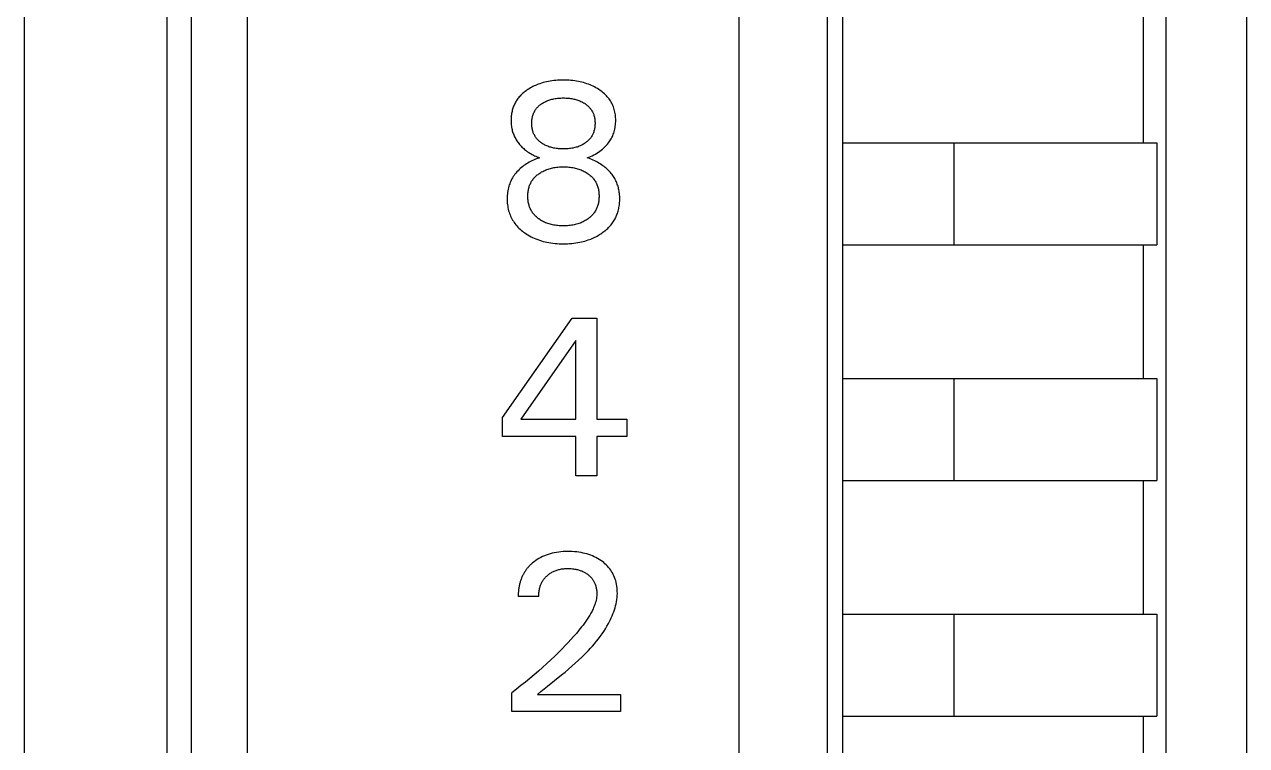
# Model space of a CAD drawing. Extents: x 10 to 952, y 6 to 232.
# Drawn here: x 692.48 to 702.1, y 129.93 to 135.6 of the extents above; entities that cross this region are included whole.
import ezdxf

# ---------------------------------------------------------------- set-up
doc = ezdxf.new("R2010")
doc.units = 0
doc.header["$LTSCALE"] = 5
doc.header["$MEASUREMENT"] = 0
doc.layers.get('0').update_dxf_attribs({"linetype": 'CONTINUOUS'})

msp = doc.modelspace()

# ---------------------------------------------------------------- linework, layer by layer
at = {"color": 7, "linetype": 'Continuous'}
for p, q in [((702.1044, 146.4949), (702.1044, 124.9394)), ((701.4716, 125.3048), (701.4716, 146.1295)), ((692.4841, 125.6701), (692.4841, 141.38)), ((693.6076, 125.6701), (693.6076, 141.38)), ((693.7993, 125.3048), (693.7993, 141.38)), ((694.2378, 141.38), (694.2378, 125.7432)), ((698.1104, 125.7432), (698.1104, 141.38)), ((698.8046, 125.3048), (698.8046, 141.38)), ((698.9255, 125.4144), (698.9255, 141.2704)), ((701.2938, 134.6723), (701.2938, 135.7245)), ((696.7265, 135.1657), (696.7115, 135.1656)), ((696.7415, 135.1656), (696.7265, 135.1657)), ((696.4183, 135.0706), (696.4113, 135.0649)), ((696.4253, 135.0762), (696.4183, 135.0706)), ((696.4326, 135.0816), (696.4253, 135.0762)), ((696.44, 135.0867), (696.4326, 135.0816)), ((696.4474, 135.0918), (696.44, 135.0867)), ((696.4571, 135.0979), (696.4474, 135.0918)), ((696.467, 135.1037), (696.4571, 135.0979)), ((696.4769, 135.1093), (696.467, 135.1037)), ((696.4871, 135.1145), (696.4769, 135.1093)), ((696.4974, 135.1195), (696.4871, 135.1145)), ((696.5078, 135.1242), (696.4974, 135.1195)), ((696.5183, 135.1287), (696.5078, 135.1242)), ((696.5289, 135.1328), (696.5183, 135.1287)), ((696.5419, 135.1375), (696.5289, 135.1328)), ((696.555, 135.1417), (696.5419, 135.1375)), ((696.5682, 135.1456), (696.555, 135.1417)), ((696.5815, 135.1491), (696.5682, 135.1456)), ((696.5949, 135.1523), (696.5815, 135.1491)), ((696.6084, 135.1551), (696.5949, 135.1523)), ((696.6219, 135.1575), (696.6084, 135.1551)), ((696.6368, 135.1598), (696.6219, 135.1575)), ((696.6517, 135.1616), (696.6368, 135.1598)), ((696.6666, 135.1631), (696.6517, 135.1616)), ((696.6815, 135.1643), (696.6666, 135.1631)), ((696.6965, 135.1651), (696.6815, 135.1643)), ((696.7115, 135.1656), (696.6965, 135.1651)), ((696.7565, 135.1651), (696.7415, 135.1656)), ((696.7715, 135.1643), (696.7565, 135.1651)), ((696.7864, 135.1631), (696.7715, 135.1643)), ((696.8014, 135.1616), (696.7864, 135.1631)), ((696.8162, 135.1598), (696.8014, 135.1616)), ((696.8311, 135.1575), (696.8162, 135.1598)), ((696.8446, 135.1551), (696.8311, 135.1575)), ((696.8581, 135.1523), (696.8446, 135.1551)), ((696.8715, 135.1491), (696.8581, 135.1523)), ((696.8848, 135.1456), (696.8715, 135.1491)), ((696.8981, 135.1417), (696.8848, 135.1456)), ((696.9111, 135.1375), (696.8981, 135.1417)), ((696.9241, 135.1328), (696.9111, 135.1375)), ((696.9362, 135.1281), (696.9241, 135.1328)), ((696.9482, 135.1229), (696.9362, 135.1281)), ((696.9601, 135.1174), (696.9482, 135.1229)), ((696.9717, 135.1116), (696.9601, 135.1174)), ((696.9832, 135.1053), (696.9717, 135.1116)), ((696.9945, 135.0987), (696.9832, 135.1053)), ((697.0056, 135.0918), (696.9945, 135.0987)), ((697.0147, 135.0856), (697.0056, 135.0918)), ((697.0237, 135.0792), (697.0147, 135.0856)), ((697.0324, 135.0725), (697.0237, 135.0792)), ((697.0409, 135.0655), (697.0324, 135.0725)), ((696.342, 134.9766), (696.3385, 134.969)), ((696.3458, 134.9842), (696.342, 134.9766)), ((696.3499, 134.9916), (696.3458, 134.9842)), ((696.3542, 134.9988), (696.3499, 134.9916)), ((696.3587, 135.006), (696.3542, 134.9988)), ((696.3634, 135.0129), (696.3587, 135.006)), ((696.3684, 135.0198), (696.3634, 135.0129)), ((696.3736, 135.0264), (696.3684, 135.0198)), ((696.3793, 135.0333), (696.3736, 135.0264)), ((696.3853, 135.04), (696.3793, 135.0333)), ((696.3915, 135.0465), (696.3853, 135.04)), ((696.3979, 135.0528), (696.3915, 135.0465)), ((696.4045, 135.059), (696.3979, 135.0528)), ((696.4113, 135.0649), (696.4045, 135.059)), ((696.5442, 134.9713), (696.5495, 134.9753)), ((696.5495, 134.9753), (696.5548, 134.9791)), ((696.5548, 134.9791), (696.5614, 134.9834)), ((696.5614, 134.9834), (696.5682, 134.9875)), ((696.5682, 134.9875), (696.575, 134.9914)), ((696.575, 134.9914), (696.582, 134.995)), ((696.582, 134.995), (696.5891, 134.9984)), ((696.5891, 134.9984), (696.5963, 135.0016)), ((696.5963, 135.0016), (696.6037, 135.0045)), ((696.6037, 135.0045), (696.6116, 135.0074)), ((696.6116, 135.0074), (696.6197, 135.0101)), ((696.6197, 135.0101), (696.6278, 135.0125)), ((696.6278, 135.0125), (696.636, 135.0146)), ((696.636, 135.0146), (696.6442, 135.0166)), ((696.6442, 135.0166), (696.6525, 135.0183)), ((696.6525, 135.0183), (696.6609, 135.0198)), ((696.6609, 135.0198), (696.6702, 135.0212)), ((696.6702, 135.0212), (696.6795, 135.0223)), ((696.6795, 135.0223), (696.6889, 135.0233)), ((696.6889, 135.0233), (696.6983, 135.024)), ((696.6983, 135.024), (696.7077, 135.0245)), ((696.7077, 135.0245), (696.7171, 135.0248)), ((696.7171, 135.0248), (696.7265, 135.0248)), ((696.7265, 135.0248), (696.7359, 135.0248)), ((696.7359, 135.0248), (696.7453, 135.0245)), ((696.7453, 135.0245), (696.7547, 135.024)), ((696.7547, 135.024), (696.7641, 135.0233)), ((696.7641, 135.0233), (696.7735, 135.0223)), ((696.7735, 135.0223), (696.7828, 135.0212)), ((696.7828, 135.0212), (696.7921, 135.0198)), ((696.7921, 135.0198), (696.8005, 135.0183)), ((696.8005, 135.0183), (696.8088, 135.0166)), ((696.8088, 135.0166), (696.817, 135.0146)), ((696.817, 135.0146), (696.8252, 135.0125)), ((696.8252, 135.0125), (696.8334, 135.0101)), ((696.8334, 135.0101), (696.8414, 135.0074)), ((696.8414, 135.0074), (696.8494, 135.0045)), ((696.8494, 135.0045), (696.8567, 135.0016)), ((696.8567, 135.0016), (696.8639, 134.9984)), ((696.8639, 134.9984), (696.871, 134.995)), ((696.871, 134.995), (696.878, 134.9914)), ((696.878, 134.9914), (696.8849, 134.9875)), ((696.8849, 134.9875), (696.8916, 134.9834)), ((696.8916, 134.9834), (696.8982, 134.9791)), ((696.8982, 134.9791), (696.8994, 134.9782)), ((696.8994, 134.9782), (696.9046, 134.9745)), ((696.9046, 134.9745), (696.9097, 134.9705)), ((697.0492, 135.0583), (697.0409, 135.0655)), ((697.0572, 135.0508), (697.0492, 135.0583)), ((697.065, 135.0429), (697.0572, 135.0508)), ((697.0724, 135.0348), (697.065, 135.0429)), ((697.0794, 135.0264), (697.0724, 135.0348)), ((697.0857, 135.0183), (697.0794, 135.0264)), ((697.0917, 135.0099), (697.0857, 135.0183)), ((697.0974, 135.0012), (697.0917, 135.0099)), ((697.1027, 134.9924), (697.0974, 135.0012)), ((697.1076, 134.9833), (697.1027, 134.9924)), ((697.1122, 134.9741), (697.1076, 134.9833)), ((697.1164, 134.9647), (697.1122, 134.9741)), ((696.3163, 134.8845), (696.3155, 134.8756)), ((696.3174, 134.8933), (696.3163, 134.8845)), ((696.3187, 134.9022), (696.3174, 134.8933)), ((696.3202, 134.911), (696.3187, 134.9022)), ((696.3221, 134.9197), (696.3202, 134.911)), ((696.3242, 134.9283), (696.3221, 134.9197)), ((696.3266, 134.9369), (696.3242, 134.9283)), ((696.3293, 134.9454), (696.3266, 134.9369)), ((696.3321, 134.9534), (696.3293, 134.9454)), ((696.3351, 134.9612), (696.3321, 134.9534)), ((696.3385, 134.969), (696.3351, 134.9612)), ((696.4824, 134.8741), (696.4841, 134.8808)), ((696.4841, 134.8808), (696.486, 134.8875)), ((696.486, 134.8875), (696.488, 134.8936)), ((696.488, 134.8936), (696.4902, 134.8996)), ((696.4902, 134.8996), (696.4926, 134.9055)), ((696.4926, 134.9055), (696.4953, 134.9113)), ((696.4953, 134.9113), (696.4982, 134.917)), ((696.4982, 134.917), (696.5012, 134.9226)), ((696.5012, 134.9226), (696.5046, 134.9281)), ((696.5046, 134.9281), (696.5081, 134.9334)), ((696.5081, 134.9334), (696.5118, 134.9386)), ((696.5118, 134.9386), (696.5159, 134.9438)), ((696.5159, 134.9438), (696.5201, 134.9488)), ((696.5201, 134.9488), (696.5246, 134.9536)), ((696.5246, 134.9536), (696.5293, 134.9583)), ((696.5293, 134.9583), (696.5341, 134.9628)), ((696.5341, 134.9628), (696.5391, 134.9671)), ((696.5391, 134.9671), (696.5442, 134.9713)), ((696.9097, 134.9705), (696.9147, 134.9665)), ((696.9147, 134.9665), (696.9195, 134.9622)), ((696.9195, 134.9622), (696.9242, 134.9578)), ((696.9242, 134.9578), (696.9288, 134.9533)), ((696.9288, 134.9533), (696.9331, 134.9485)), ((696.9331, 134.9485), (696.9373, 134.9436)), ((696.9373, 134.9436), (696.9412, 134.9386)), ((696.9412, 134.9386), (696.9449, 134.9334)), ((696.9449, 134.9334), (696.9485, 134.9281)), ((696.9485, 134.9281), (696.9518, 134.9226)), ((696.9518, 134.9226), (696.9549, 134.917)), ((696.9549, 134.917), (696.9577, 134.9113)), ((696.9577, 134.9113), (696.9604, 134.9055)), ((696.9604, 134.9055), (696.9628, 134.8996)), ((696.9628, 134.8996), (696.9651, 134.8936)), ((696.9651, 134.8936), (696.967, 134.8875)), ((696.967, 134.8875), (696.9689, 134.8808)), ((696.9689, 134.8808), (696.9706, 134.8741)), ((697.1203, 134.9551), (697.1164, 134.9647)), ((697.1237, 134.9454), (697.1203, 134.9551)), ((697.127, 134.935), (697.1237, 134.9454)), ((697.1298, 134.9245), (697.127, 134.935)), ((697.1322, 134.9139), (697.1298, 134.9245)), ((697.1342, 134.9032), (697.1322, 134.9139)), ((697.1358, 134.8924), (697.1342, 134.9032)), ((697.137, 134.8815), (697.1358, 134.8924)), ((697.1378, 134.8706), (697.137, 134.8815)), ((696.3146, 134.8577), (696.3145, 134.8488)), ((696.3145, 134.8488), (696.3146, 134.8396)), ((696.3149, 134.8667), (696.3146, 134.8577)), ((696.3146, 134.8396), (696.315, 134.8305)), ((696.3155, 134.8756), (696.3149, 134.8667)), ((696.315, 134.8305), (696.3156, 134.8213)), ((696.3156, 134.8213), (696.3164, 134.8122)), ((696.3164, 134.8122), (696.3175, 134.8032)), ((696.3175, 134.8032), (696.3189, 134.7941)), ((696.3189, 134.7941), (696.3205, 134.7851)), ((696.3205, 134.7851), (696.3224, 134.7762)), ((696.4774, 134.8259), (696.4775, 134.8328)), ((696.4775, 134.8189), (696.4774, 134.8259)), ((696.4775, 134.8328), (696.4778, 134.8398)), ((696.4777, 134.8119), (696.4775, 134.8189)), ((696.4782, 134.8049), (696.4777, 134.8119)), ((696.4778, 134.8398), (696.4783, 134.8467)), ((696.4789, 134.7979), (696.4782, 134.8049)), ((696.4783, 134.8467), (696.479, 134.8536)), ((696.4798, 134.791), (696.4789, 134.7979)), ((696.479, 134.8536), (696.4799, 134.8605)), ((696.481, 134.7841), (696.4798, 134.791)), ((696.4799, 134.8605), (696.481, 134.8673)), ((696.481, 134.8673), (696.4824, 134.8741)), ((696.4824, 134.7772), (696.481, 134.7841)), ((696.9706, 134.8741), (696.972, 134.8673)), ((696.972, 134.7841), (696.9707, 134.7772)), ((696.972, 134.8673), (696.9731, 134.8605)), ((696.9732, 134.791), (696.972, 134.7841)), ((696.9731, 134.8605), (696.9741, 134.8536)), ((696.9741, 134.7979), (696.9732, 134.791)), ((696.9741, 134.8536), (696.9748, 134.8467)), ((696.9748, 134.8049), (696.9741, 134.7979)), ((696.9748, 134.8467), (696.9753, 134.8398)), ((696.9753, 134.8119), (696.9748, 134.8049)), ((696.9753, 134.8398), (696.9756, 134.8328)), ((696.9756, 134.8189), (696.9753, 134.8119)), ((696.9756, 134.8328), (696.9756, 134.8259)), ((696.9756, 134.8259), (696.9756, 134.8189)), ((697.1316, 134.7803), (697.1338, 134.7916)), ((697.1338, 134.7916), (697.1355, 134.8029)), ((697.1355, 134.8029), (697.1368, 134.8143)), ((697.1368, 134.8143), (697.1378, 134.8258)), ((697.1383, 134.8597), (697.1378, 134.8706)), ((697.1378, 134.8258), (697.1383, 134.8373)), ((697.1385, 134.8488), (697.1383, 134.8597)), ((697.1383, 134.8373), (697.1385, 134.8488)), ((696.3224, 134.7762), (696.3246, 134.7674)), ((696.3246, 134.7674), (696.3271, 134.7586)), ((696.3271, 134.7586), (696.3298, 134.7503)), ((696.3298, 134.7503), (696.3327, 134.7421)), ((696.3327, 134.7421), (696.3358, 134.734)), ((696.3358, 134.734), (696.3393, 134.726)), ((696.3393, 134.726), (696.3429, 134.7181)), ((696.3429, 134.7181), (696.3469, 134.7103)), ((696.3469, 134.7103), (696.351, 134.7026)), ((696.351, 134.7026), (696.3555, 134.6951)), ((696.3555, 134.6951), (696.3601, 134.6877)), ((696.3601, 134.6877), (696.365, 134.6805)), ((696.484, 134.7704), (696.4824, 134.7772)), ((696.4859, 134.7637), (696.484, 134.7704)), ((696.4878, 134.7576), (696.4859, 134.7637)), ((696.49, 134.7515), (696.4878, 134.7576)), ((696.4924, 134.7455), (696.49, 134.7515)), ((696.4951, 134.7397), (696.4924, 134.7455)), ((696.4979, 134.7339), (696.4951, 134.7397)), ((696.501, 134.7282), (696.4979, 134.7339)), ((696.5042, 134.7227), (696.501, 134.7282)), ((696.5077, 134.7173), (696.5042, 134.7227)), ((696.5114, 134.712), (696.5077, 134.7173)), ((696.5154, 134.7068), (696.5114, 134.712)), ((696.5196, 134.7017), (696.5154, 134.7068)), ((696.5241, 134.6968), (696.5196, 134.7017)), ((696.5287, 134.6921), (696.5241, 134.6968)), ((696.5334, 134.6875), (696.5287, 134.6921)), ((696.5383, 134.6831), (696.5334, 134.6875)), ((696.9196, 134.6875), (696.9147, 134.6831)), ((696.9244, 134.6921), (696.9196, 134.6875)), ((696.929, 134.6968), (696.9244, 134.6921)), ((696.9334, 134.7017), (696.929, 134.6968)), ((696.9376, 134.7068), (696.9334, 134.7017)), ((696.9416, 134.712), (696.9376, 134.7068)), ((696.9453, 134.7173), (696.9416, 134.712)), ((696.9488, 134.7227), (696.9453, 134.7173)), ((696.9521, 134.7282), (696.9488, 134.7227)), ((696.9551, 134.7339), (696.9521, 134.7282)), ((696.958, 134.7397), (696.9551, 134.7339)), ((696.9606, 134.7455), (696.958, 134.7397)), ((696.963, 134.7515), (696.9606, 134.7455)), ((696.9652, 134.7576), (696.963, 134.7515)), ((696.9671, 134.7637), (696.9652, 134.7576)), ((696.969, 134.7704), (696.9671, 134.7637)), ((696.9707, 134.7772), (696.969, 134.7704)), ((697.088, 134.6798), (697.0934, 134.6878)), ((697.0934, 134.6878), (697.0986, 134.6961)), ((697.0986, 134.6961), (697.1034, 134.7045)), ((697.1034, 134.7045), (697.1079, 134.7131)), ((697.1079, 134.7131), (697.1122, 134.7218)), ((697.1122, 134.7218), (697.1161, 134.7307)), ((697.1161, 134.7307), (697.1197, 134.7397)), ((697.1197, 134.7397), (697.1229, 134.7489)), ((697.1229, 134.7489), (697.1259, 134.7581)), ((697.1259, 134.7581), (697.129, 134.7692)), ((697.129, 134.7692), (697.1316, 134.7803)), ((696.365, 134.6805), (696.3704, 134.6731)), ((696.3704, 134.6731), (696.376, 134.6659)), ((696.376, 134.6659), (696.3818, 134.6588)), ((696.3818, 134.6588), (696.3879, 134.652)), ((696.3879, 134.652), (696.3941, 134.6453)), ((696.3941, 134.6453), (696.4006, 134.6388)), ((696.4006, 134.6388), (696.4072, 134.6325)), ((696.4072, 134.6325), (696.414, 134.6263)), ((696.414, 134.6263), (696.421, 134.6204)), ((696.421, 134.6204), (696.4281, 134.6146)), ((696.4281, 134.6146), (696.4365, 134.6082)), ((696.4365, 134.6082), (696.445, 134.602)), ((696.445, 134.602), (696.4538, 134.596)), ((696.4538, 134.596), (696.4627, 134.5903)), ((696.4627, 134.5903), (696.4717, 134.585)), ((696.5434, 134.6789), (696.5383, 134.6831)), ((696.5486, 134.6748), (696.5434, 134.6789)), ((696.554, 134.6709), (696.5486, 134.6748)), ((696.5605, 134.6665), (696.554, 134.6709)), ((696.5673, 134.6622), (696.5605, 134.6665)), ((696.5742, 134.6582), (696.5673, 134.6622)), ((696.5812, 134.6544), (696.5742, 134.6582)), ((696.5883, 134.6509), (696.5812, 134.6544)), ((696.5955, 134.6476), (696.5883, 134.6509)), ((696.6029, 134.6445), (696.5955, 134.6476)), ((696.6109, 134.6415), (696.6029, 134.6445)), ((696.6189, 134.6388), (696.6109, 134.6415)), ((696.6271, 134.6363), (696.6189, 134.6388)), ((696.6353, 134.634), (696.6271, 134.6363)), ((696.6436, 134.632), (696.6353, 134.634)), ((696.652, 134.6302), (696.6436, 134.632)), ((696.6604, 134.6287), (696.652, 134.6302)), ((696.6698, 134.6272), (696.6604, 134.6287)), ((696.6792, 134.626), (696.6698, 134.6272)), ((696.6886, 134.625), (696.6792, 134.626)), ((696.6981, 134.6243), (696.6886, 134.625)), ((696.7075, 134.6238), (696.6981, 134.6243)), ((696.717, 134.6235), (696.7075, 134.6238)), ((696.7265, 134.6234), (696.717, 134.6235)), ((696.736, 134.6235), (696.7265, 134.6234)), ((696.7455, 134.6238), (696.736, 134.6235)), ((696.755, 134.6243), (696.7455, 134.6238)), ((696.7644, 134.625), (696.755, 134.6243)), ((696.7739, 134.626), (696.7644, 134.625)), ((696.7833, 134.6272), (696.7739, 134.626)), ((696.7926, 134.6287), (696.7833, 134.6272)), ((696.801, 134.6302), (696.7926, 134.6287)), ((696.8094, 134.632), (696.801, 134.6302)), ((696.8177, 134.634), (696.8094, 134.632)), ((696.8259, 134.6363), (696.8177, 134.634)), ((696.8341, 134.6388), (696.8259, 134.6363)), ((696.8422, 134.6415), (696.8341, 134.6388)), ((696.8502, 134.6445), (696.8422, 134.6415)), ((696.8575, 134.6476), (696.8502, 134.6445)), ((696.8647, 134.6509), (696.8575, 134.6476)), ((696.8719, 134.6544), (696.8647, 134.6509)), ((696.8789, 134.6582), (696.8719, 134.6544)), ((696.8857, 134.6622), (696.8789, 134.6582)), ((696.8925, 134.6665), (696.8857, 134.6622)), ((696.8991, 134.6709), (696.8925, 134.6665)), ((696.9044, 134.6748), (696.8991, 134.6709)), ((696.9096, 134.6789), (696.9044, 134.6748)), ((696.9147, 134.6831), (696.9096, 134.6789)), ((696.9786, 134.5827), (696.9907, 134.5899)), ((696.9907, 134.5899), (697.0024, 134.5974)), ((697.0024, 134.5974), (697.0138, 134.6053)), ((697.0138, 134.6053), (697.0249, 134.6137)), ((697.0249, 134.6137), (697.0338, 134.621)), ((697.0338, 134.621), (697.0425, 134.6285)), ((697.0425, 134.6285), (697.0508, 134.6363)), ((697.0508, 134.6363), (697.0589, 134.6444)), ((697.0589, 134.6444), (697.0667, 134.6528)), ((697.0667, 134.6528), (697.0742, 134.6615)), ((697.0742, 134.6615), (697.0813, 134.6705)), ((697.0813, 134.6705), (697.088, 134.6798)), ((698.9255, 134.6723), (701.3985, 134.6723)), ((699.8023, 133.8685), (699.8023, 134.6723)), ((701.3985, 134.6723), (701.3985, 133.8685)), ((696.4157, 134.4926), (696.4061, 134.4852)), ((696.4255, 134.4997), (696.4157, 134.4926)), ((696.4356, 134.5064), (696.4255, 134.4997)), ((696.4459, 134.5129), (696.4356, 134.5064)), ((696.4567, 134.5192), (696.4459, 134.5129)), ((696.4677, 134.5251), (696.4567, 134.5192)), ((696.4788, 134.5308), (696.4677, 134.5251)), ((696.4717, 134.585), (696.4809, 134.5798)), ((696.4902, 134.5361), (696.4788, 134.5308)), ((696.4809, 134.5798), (696.4902, 134.575)), ((696.4902, 134.575), (696.4997, 134.5704)), ((696.5062, 134.5429), (696.4902, 134.5361)), ((696.4997, 134.5704), (696.5093, 134.566)), ((696.5225, 134.5491), (696.5062, 134.5429)), ((696.5093, 134.566), (696.5191, 134.562)), ((696.5191, 134.562), (696.529, 134.5582)), ((696.539, 134.5547), (696.5225, 134.5491)), ((696.529, 134.5582), (696.539, 134.5547)), ((696.914, 134.5539), (696.9275, 134.5587)), ((696.9262, 134.5499), (696.914, 134.5539)), ((696.9382, 134.5456), (696.9262, 134.5499)), ((696.9275, 134.5587), (696.9407, 134.5641)), ((696.95, 134.541), (696.9382, 134.5456)), ((696.9407, 134.5641), (696.9537, 134.5699)), ((696.9618, 134.536), (696.95, 134.541)), ((696.9537, 134.5699), (696.9663, 134.5761)), ((696.9732, 134.5307), (696.9618, 134.536)), ((696.9663, 134.5761), (696.9786, 134.5827)), ((696.9844, 134.525), (696.9732, 134.5307)), ((696.9955, 134.5191), (696.9844, 134.525)), ((697.0064, 134.5128), (696.9955, 134.5191)), ((697.0171, 134.5062), (697.0064, 134.5128)), ((697.0275, 134.4992), (697.0171, 134.5062)), ((697.0378, 134.4919), (697.0275, 134.4992)), ((696.3267, 134.3966), (696.3215, 134.3875)), ((696.3323, 134.4054), (696.3267, 134.3966)), ((696.3381, 134.4141), (696.3323, 134.4054)), ((696.3454, 134.424), (696.3381, 134.4141)), ((696.353, 134.4337), (696.3454, 134.424)), ((696.3611, 134.4431), (696.353, 134.4337)), ((696.3695, 134.4521), (696.3611, 134.4431)), ((696.3782, 134.4608), (696.3695, 134.4521)), ((696.3872, 134.4693), (696.3782, 134.4608)), ((696.3965, 134.4774), (696.3872, 134.4693)), ((696.4061, 134.4852), (696.3965, 134.4774)), ((696.4942, 134.3928), (696.4991, 134.3984)), ((696.4991, 134.3984), (696.5043, 134.4038)), ((696.5043, 134.4038), (696.5097, 134.409)), ((696.5097, 134.409), (696.5152, 134.414)), ((696.5152, 134.414), (696.521, 134.4189)), ((696.521, 134.4189), (696.5268, 134.4235)), ((696.5268, 134.4235), (696.5328, 134.428)), ((696.5328, 134.428), (696.5403, 134.4331)), ((696.5403, 134.4331), (696.5478, 134.438)), ((696.5478, 134.438), (696.5556, 134.4426)), ((696.5556, 134.4426), (696.5635, 134.4469)), ((696.5635, 134.4469), (696.5715, 134.451)), ((696.5715, 134.451), (696.5797, 134.4548)), ((696.5797, 134.4548), (696.588, 134.4583)), ((696.588, 134.4583), (696.597, 134.4617)), ((696.597, 134.4617), (696.606, 134.4649)), ((696.606, 134.4649), (696.6152, 134.4678)), ((696.6152, 134.4678), (696.6244, 134.4704)), ((696.6244, 134.4704), (696.6337, 134.4727)), ((696.6337, 134.4727), (696.6431, 134.4747)), ((696.6431, 134.4747), (696.6526, 134.4765)), ((696.6526, 134.4765), (696.663, 134.4782)), ((696.663, 134.4782), (696.6736, 134.4796)), ((696.6736, 134.4796), (696.6841, 134.4807)), ((696.6841, 134.4807), (696.6947, 134.4815)), ((696.6947, 134.4815), (696.7053, 134.4821)), ((696.7053, 134.4821), (696.7159, 134.4824)), ((696.7159, 134.4824), (696.7265, 134.4826)), ((696.7265, 134.4826), (696.7372, 134.4824)), ((696.7372, 134.4824), (696.7479, 134.4821)), ((696.7479, 134.4821), (696.7585, 134.4815)), ((696.7585, 134.4815), (696.7692, 134.4807)), ((696.7692, 134.4807), (696.7798, 134.4796)), ((696.7798, 134.4796), (696.7904, 134.4782)), ((696.7904, 134.4782), (696.8009, 134.4765)), ((696.8009, 134.4765), (696.8104, 134.4747)), ((696.8104, 134.4747), (696.8199, 134.4727)), ((696.8199, 134.4727), (696.8292, 134.4704)), ((696.8292, 134.4704), (696.8385, 134.4678)), ((696.8385, 134.4678), (696.8477, 134.4649)), ((696.8477, 134.4649), (696.8568, 134.4618)), ((696.8568, 134.4618), (696.8658, 134.4583)), ((696.8658, 134.4583), (696.8741, 134.4548)), ((696.8741, 134.4548), (696.8823, 134.451)), ((696.8823, 134.451), (696.8903, 134.4469)), ((696.8903, 134.4469), (696.8982, 134.4426)), ((696.8982, 134.4426), (696.906, 134.438)), ((696.906, 134.438), (696.9136, 134.4331)), ((696.9136, 134.4331), (696.9211, 134.428)), ((696.9211, 134.428), (696.9271, 134.4235)), ((696.9271, 134.4235), (696.9329, 134.4189)), ((696.9329, 134.4189), (696.9386, 134.4141)), ((696.9386, 134.4141), (696.9442, 134.4092)), ((696.9442, 134.4092), (696.9496, 134.404)), ((696.9496, 134.404), (696.9547, 134.3987)), ((696.9547, 134.3987), (696.9597, 134.3931)), ((697.0478, 134.4843), (697.0378, 134.4919)), ((697.0555, 134.4781), (697.0478, 134.4843)), ((697.063, 134.4718), (697.0555, 134.4781)), ((697.0703, 134.4652), (697.063, 134.4718)), ((697.0775, 134.4585), (697.0703, 134.4652)), ((697.0844, 134.4515), (697.0775, 134.4585)), ((697.0912, 134.4443), (697.0844, 134.4515)), ((697.0977, 134.437), (697.0912, 134.4443)), ((697.104, 134.4294), (697.0977, 134.437)), ((697.11, 134.4216), (697.104, 134.4294)), ((697.1158, 134.4137), (697.11, 134.4216)), ((697.1211, 134.4059), (697.1158, 134.4137)), ((697.1261, 134.398), (697.1211, 134.4059)), ((697.1308, 134.3899), (697.1261, 134.398)), ((696.2912, 134.306), (696.2889, 134.2939)), ((696.294, 134.318), (696.2912, 134.306)), ((696.2973, 134.3299), (696.294, 134.318)), ((696.3005, 134.3398), (696.2973, 134.3299)), ((696.304, 134.3496), (696.3005, 134.3398)), ((696.3079, 134.3593), (696.304, 134.3496)), ((696.3121, 134.3689), (696.3079, 134.3593)), ((696.3166, 134.3783), (696.3121, 134.3689)), ((696.3215, 134.3875), (696.3166, 134.3783)), ((696.4494, 134.292), (696.4507, 134.2998)), ((696.4507, 134.2998), (696.4522, 134.3075)), ((696.4522, 134.3075), (696.454, 134.3151)), ((696.454, 134.3151), (696.4561, 134.3227)), ((696.4561, 134.3227), (696.4584, 134.3296)), ((696.4584, 134.3296), (696.4608, 134.3365)), ((696.4608, 134.3365), (696.4635, 134.3432)), ((696.4635, 134.3432), (696.4665, 134.3499)), ((696.4665, 134.3499), (696.4697, 134.3564)), ((696.4697, 134.3564), (696.4731, 134.3628)), ((696.4731, 134.3628), (696.4768, 134.3691)), ((696.4768, 134.3691), (696.4807, 134.3752)), ((696.4807, 134.3752), (696.4849, 134.3811)), ((696.4849, 134.3811), (696.4894, 134.3871)), ((696.4894, 134.3871), (696.4942, 134.3928)), ((696.9597, 134.3931), (696.9645, 134.3874)), ((696.9645, 134.3874), (696.969, 134.3815)), ((696.969, 134.3815), (696.9732, 134.3756)), ((696.9732, 134.3756), (696.9771, 134.3695)), ((696.9771, 134.3695), (696.9808, 134.3632)), ((696.9808, 134.3632), (696.9842, 134.3568)), ((696.9842, 134.3568), (696.9874, 134.3503)), ((696.9874, 134.3503), (696.9904, 134.3436)), ((696.9904, 134.3436), (696.9931, 134.3369)), ((696.9931, 134.3369), (696.9955, 134.33)), ((696.9955, 134.33), (696.9978, 134.3231)), ((696.9978, 134.3231), (696.9999, 134.3155)), ((696.9999, 134.3155), (697.0017, 134.3078)), ((697.0017, 134.3078), (697.0033, 134.3001)), ((697.0033, 134.3001), (697.0045, 134.2923)), ((697.1353, 134.3817), (697.1308, 134.3899)), ((697.1396, 134.3733), (697.1353, 134.3817)), ((697.1435, 134.3648), (697.1396, 134.3733)), ((697.1472, 134.3562), (697.1435, 134.3648)), ((697.1506, 134.3475), (697.1472, 134.3562)), ((697.1538, 134.3387), (697.1506, 134.3475)), ((697.1566, 134.3298), (697.1538, 134.3387)), ((697.1593, 134.3203), (697.1566, 134.3298)), ((697.1616, 134.3107), (697.1593, 134.3203)), ((697.1637, 134.3011), (697.1616, 134.3107)), ((697.1654, 134.2914), (697.1637, 134.3011)), ((696.2839, 134.2449), (696.2837, 134.2325)), ((696.2837, 134.2325), (696.2838, 134.2204)), ((696.2838, 134.2204), (696.2843, 134.2084)), ((696.2845, 134.2572), (696.2839, 134.2449)), ((696.2843, 134.2084), (696.2852, 134.1963)), ((696.2856, 134.2695), (696.2845, 134.2572)), ((696.287, 134.2818), (696.2856, 134.2695)), ((696.2889, 134.2939), (696.287, 134.2818)), ((696.4466, 134.2528), (696.4467, 134.2607)), ((696.4466, 134.2447), (696.4466, 134.2528)), ((696.4469, 134.2367), (696.4466, 134.2447)), ((696.4467, 134.2607), (696.447, 134.2685)), ((696.4475, 134.2286), (696.4469, 134.2367)), ((696.447, 134.2685), (696.4476, 134.2764)), ((696.4482, 134.2206), (696.4475, 134.2286)), ((696.4476, 134.2764), (696.4483, 134.2842)), ((696.4493, 134.2127), (696.4482, 134.2206)), ((696.4483, 134.2842), (696.4494, 134.292)), ((696.4505, 134.2047), (696.4493, 134.2127)), ((696.4521, 134.1969), (696.4505, 134.2047)), ((697.0033, 134.2047), (697.0018, 134.1969)), ((697.0046, 134.2127), (697.0033, 134.2047)), ((697.0045, 134.2923), (697.0056, 134.2844)), ((697.0056, 134.2206), (697.0046, 134.2127)), ((697.0056, 134.2844), (697.0064, 134.2765)), ((697.0064, 134.2286), (697.0056, 134.2206)), ((697.0064, 134.2765), (697.0069, 134.2686)), ((697.0069, 134.2367), (697.0064, 134.2286)), ((697.0069, 134.2686), (697.0072, 134.2607)), ((697.0072, 134.2447), (697.0069, 134.2367)), ((697.0072, 134.2607), (697.0073, 134.2528)), ((697.0073, 134.2528), (697.0072, 134.2447)), ((697.1669, 134.2817), (697.1654, 134.2914)), ((697.1681, 134.2719), (697.1669, 134.2817)), ((697.169, 134.2621), (697.1681, 134.2719)), ((697.1697, 134.2523), (697.169, 134.2621)), ((697.1692, 134.2027), (697.1698, 134.2127)), ((697.1701, 134.2424), (697.1697, 134.2523)), ((697.1698, 134.2127), (697.1701, 134.2226)), ((697.1702, 134.2325), (697.1701, 134.2424)), ((697.1701, 134.2226), (697.1702, 134.2325)), ((696.2852, 134.1963), (696.2865, 134.1843)), ((696.2865, 134.1843), (696.2882, 134.1723)), ((696.2882, 134.1723), (696.2903, 134.1605)), ((696.2903, 134.1605), (696.2928, 134.1487)), ((696.2928, 134.1487), (696.2957, 134.137)), ((696.2957, 134.137), (696.2991, 134.1254)), ((696.2991, 134.1254), (696.3028, 134.1147)), ((696.3028, 134.1147), (696.3068, 134.1041)), ((696.4539, 134.189), (696.4521, 134.1969)), ((696.4559, 134.1813), (696.4539, 134.189)), ((696.4581, 134.1742), (696.4559, 134.1813)), ((696.4605, 134.1673), (696.4581, 134.1742)), ((696.4632, 134.1604), (696.4605, 134.1673)), ((696.4661, 134.1537), (696.4632, 134.1604)), ((696.4692, 134.147), (696.4661, 134.1537)), ((696.4726, 134.1405), (696.4692, 134.147)), ((696.4762, 134.1341), (696.4726, 134.1405)), ((696.48, 134.1278), (696.4762, 134.1341)), ((696.4841, 134.1217), (696.48, 134.1278)), ((696.4885, 134.1157), (696.4841, 134.1217)), ((696.4932, 134.1098), (696.4885, 134.1157)), ((696.498, 134.1042), (696.4932, 134.1098)), ((696.9602, 134.1098), (696.9553, 134.1042)), ((696.9649, 134.1157), (696.9602, 134.1098)), ((696.9694, 134.1217), (696.9649, 134.1157)), ((696.9735, 134.1278), (696.9694, 134.1217)), ((696.9774, 134.134), (696.9735, 134.1278)), ((696.9811, 134.1404), (696.9774, 134.134)), ((696.9845, 134.147), (696.9811, 134.1404)), ((696.9876, 134.1536), (696.9845, 134.147)), ((696.9906, 134.1604), (696.9876, 134.1536)), ((696.9932, 134.1673), (696.9906, 134.1604)), ((696.9957, 134.1742), (696.9932, 134.1673)), ((696.9979, 134.1813), (696.9957, 134.1742)), ((697, 134.189), (696.9979, 134.1813)), ((697.0018, 134.1969), (697, 134.189)), ((697.145, 134.0988), (697.1485, 134.1074)), ((697.1485, 134.1074), (697.1517, 134.1161)), ((697.1517, 134.1161), (697.1547, 134.1249)), ((697.1547, 134.1249), (697.1575, 134.1344)), ((697.1575, 134.1344), (697.16, 134.144)), ((697.16, 134.144), (697.1623, 134.1537)), ((697.1623, 134.1537), (697.1642, 134.1634)), ((697.1642, 134.1634), (697.1659, 134.1732)), ((697.1659, 134.1732), (697.1673, 134.183)), ((697.1673, 134.183), (697.1684, 134.1928)), ((697.1684, 134.1928), (697.1692, 134.2027)), ((696.3068, 134.1041), (696.3112, 134.0937)), ((696.3112, 134.0937), (696.316, 134.0835)), ((696.316, 134.0835), (696.3211, 134.0734)), ((696.3211, 134.0734), (696.3267, 134.0635)), ((696.3267, 134.0635), (696.3326, 134.0539)), ((696.3326, 134.0539), (696.3389, 134.0445)), ((696.3389, 134.0445), (696.3455, 134.0353)), ((696.3455, 134.0353), (696.3529, 134.026)), ((696.3529, 134.026), (696.3606, 134.017)), ((696.3606, 134.017), (696.3686, 134.0083)), ((696.5031, 134.0987), (696.498, 134.1042)), ((696.5083, 134.0934), (696.5031, 134.0987)), ((696.5138, 134.0883), (696.5083, 134.0934)), ((696.5194, 134.0834), (696.5138, 134.0883)), ((696.5252, 134.0786), (696.5194, 134.0834)), ((696.5311, 134.0741), (696.5252, 134.0786)), ((696.5329, 134.0727), (696.5311, 134.0741)), ((696.5401, 134.0677), (696.5329, 134.0727)), ((696.5474, 134.0629), (696.5401, 134.0677)), ((696.555, 134.0583), (696.5474, 134.0629)), ((696.5626, 134.054), (696.555, 134.0583)), ((696.5704, 134.05), (696.5626, 134.054)), ((696.5784, 134.0463), (696.5704, 134.05)), ((696.5864, 134.0428), (696.5784, 134.0463)), ((696.5955, 134.0392), (696.5864, 134.0428)), ((696.6046, 134.0359), (696.5955, 134.0392)), ((696.6138, 134.033), (696.6046, 134.0359)), ((696.6232, 134.0303), (696.6138, 134.033)), ((696.6326, 134.0279), (696.6232, 134.0303)), ((696.6421, 134.0258), (696.6326, 134.0279)), ((696.6516, 134.024), (696.6421, 134.0258)), ((696.6622, 134.0222), (696.6516, 134.024)), ((696.6729, 134.0208), (696.6622, 134.0222)), ((696.6835, 134.0197), (696.6729, 134.0208)), ((696.6943, 134.0188), (696.6835, 134.0197)), ((696.705, 134.0182), (696.6943, 134.0188)), ((696.7158, 134.0178), (696.705, 134.0182)), ((696.7265, 134.0177), (696.7158, 134.0178)), ((696.7373, 134.0178), (696.7265, 134.0177)), ((696.748, 134.0182), (696.7373, 134.0178)), ((696.7588, 134.0188), (696.748, 134.0182)), ((696.7695, 134.0197), (696.7588, 134.0188)), ((696.7802, 134.0208), (696.7695, 134.0197)), ((696.7908, 134.0222), (696.7802, 134.0208)), ((696.8014, 134.024), (696.7908, 134.0222)), ((696.811, 134.0258), (696.8014, 134.024)), ((696.8204, 134.0279), (696.811, 134.0258)), ((696.8299, 134.0303), (696.8204, 134.0279)), ((696.8392, 134.033), (696.8299, 134.0303)), ((696.8484, 134.0359), (696.8392, 134.033)), ((696.8576, 134.0392), (696.8484, 134.0359)), ((696.8666, 134.0428), (696.8576, 134.0392)), ((696.8749, 134.0464), (696.8666, 134.0428)), ((696.8831, 134.0503), (696.8749, 134.0464)), ((696.8912, 134.0545), (696.8831, 134.0503)), ((696.8991, 134.059), (696.8912, 134.0545)), ((696.9069, 134.0637), (696.8991, 134.059)), ((696.9145, 134.0688), (696.9069, 134.0637)), ((696.9219, 134.0741), (696.9145, 134.0688)), ((696.9279, 134.0786), (696.9219, 134.0741)), ((696.9337, 134.0834), (696.9279, 134.0786)), ((696.9394, 134.0883), (696.9337, 134.0834)), ((696.9449, 134.0934), (696.9394, 134.0883)), ((696.9502, 134.0987), (696.9449, 134.0934)), ((696.9553, 134.1042), (696.9502, 134.0987)), ((697.0825, 134.0051), (697.0892, 134.0122)), ((697.0892, 134.0122), (697.0957, 134.0194)), ((697.0957, 134.0194), (697.102, 134.0269)), ((697.102, 134.0269), (697.108, 134.0345)), ((697.108, 134.0345), (697.1135, 134.042)), ((697.1135, 134.042), (697.1187, 134.0497)), ((697.1187, 134.0497), (697.1237, 134.0575)), ((697.1237, 134.0575), (697.1285, 134.0655)), ((697.1285, 134.0655), (697.133, 134.0736)), ((697.133, 134.0736), (697.1373, 134.0819)), ((697.1373, 134.0819), (697.1413, 134.0903)), ((697.1413, 134.0903), (697.145, 134.0988)), ((696.3686, 134.0083), (696.377, 133.9999)), ((696.377, 133.9999), (696.3856, 133.9918)), ((696.3856, 133.9918), (696.3946, 133.984)), ((696.3946, 133.984), (696.4037, 133.9765)), ((696.4037, 133.9765), (696.4132, 133.9692)), ((696.4132, 133.9692), (696.4228, 133.9623)), ((696.4228, 133.9623), (696.4347, 133.9542)), ((696.4347, 133.9542), (696.4468, 133.9466)), ((696.4468, 133.9466), (696.4592, 133.9394)), ((696.4592, 133.9394), (696.4719, 133.9327)), ((696.4719, 133.9327), (696.4847, 133.9263)), ((696.4847, 133.9263), (696.4977, 133.9204)), ((696.4977, 133.9204), (696.5109, 133.9148)), ((696.9425, 133.9144), (696.9527, 133.9186)), ((696.9527, 133.9186), (696.9629, 133.9231)), ((696.9629, 133.9231), (696.9729, 133.9278)), ((696.9729, 133.9278), (696.9828, 133.9328)), ((696.9828, 133.9328), (696.9925, 133.938)), ((696.9925, 133.938), (697.0022, 133.9435)), ((697.0022, 133.9435), (697.0117, 133.9492)), ((697.0117, 133.9492), (697.021, 133.9552)), ((697.021, 133.9552), (697.0302, 133.9614)), ((697.0302, 133.9614), (697.0382, 133.967)), ((697.0382, 133.967), (697.046, 133.9729)), ((697.046, 133.9729), (697.0536, 133.979)), ((697.0536, 133.979), (697.0611, 133.9852)), ((697.0611, 133.9852), (697.0684, 133.9917)), ((697.0684, 133.9917), (697.0756, 133.9983)), ((697.0756, 133.9983), (697.0825, 134.0051)), ((696.5109, 133.9148), (696.525, 133.9095)), ((696.525, 133.9095), (696.5392, 133.9045)), ((696.5392, 133.9045), (696.5536, 133.9001)), ((696.5536, 133.9001), (696.5681, 133.896)), ((696.5681, 133.896), (696.5827, 133.8924)), ((696.5827, 133.8924), (696.5974, 133.8892)), ((696.5974, 133.8892), (696.6122, 133.8864)), ((696.6122, 133.8864), (696.6284, 133.8837)), ((696.6284, 133.8837), (696.6446, 133.8816)), ((696.6446, 133.8816), (696.6609, 133.8798)), ((696.6609, 133.8798), (696.6773, 133.8785)), ((696.6773, 133.8785), (696.6937, 133.8776)), ((696.6937, 133.8776), (696.7101, 133.877)), ((696.7101, 133.877), (696.7265, 133.8769)), ((696.7265, 133.8769), (696.743, 133.877)), ((696.743, 133.877), (696.7594, 133.8776)), ((696.7594, 133.8776), (696.7759, 133.8785)), ((696.7759, 133.8785), (696.7923, 133.8798)), ((696.7923, 133.8798), (696.8087, 133.8815)), ((696.8087, 133.8815), (696.825, 133.8837)), ((696.825, 133.8837), (696.8412, 133.8863)), ((696.8412, 133.8863), (696.855, 133.8888)), ((696.855, 133.8888), (696.8688, 133.8918)), ((696.8688, 133.8918), (696.8824, 133.895)), ((696.8824, 133.895), (696.896, 133.8987)), ((696.896, 133.8987), (696.9094, 133.9027)), ((696.9094, 133.9027), (696.9228, 133.9071)), ((696.9228, 133.9071), (696.9425, 133.9144)), ((698.9255, 133.8685), (701.3985, 133.8685)), ((701.2938, 132.8163), (701.2938, 133.8685)), ((696.2472, 132.5095), (696.7947, 133.2913)), ((696.7947, 133.2913), (696.9911, 133.2913)), ((696.9911, 133.2913), (696.9911, 132.4954)), ((696.8247, 133.1143), (696.3924, 132.4954)), ((696.8247, 132.4954), (696.8247, 133.1143)), ((698.9255, 132.8163), (701.3985, 132.8163)), ((699.8023, 132.0125), (699.8023, 132.8163)), ((701.3985, 132.8163), (701.3985, 132.0125)), ((696.2472, 132.3598), (696.2472, 132.5095)), ((696.3924, 132.4954), (696.8247, 132.4954)), ((696.9911, 132.4954), (697.2261, 132.4954)), ((697.2261, 132.4954), (697.2261, 132.3598)), ((696.8247, 132.3598), (696.2472, 132.3598)), ((696.8247, 132.0491), (696.8247, 132.3598)), ((696.9911, 132.3598), (696.9911, 132.0491)), ((697.2261, 132.3598), (696.9911, 132.3598)), ((696.9911, 132.0491), (696.8247, 132.0491)), ((698.9255, 132.0125), (701.3985, 132.0125)), ((701.2938, 130.9603), (701.2938, 132.0125)), ((696.5617, 131.4139), (696.5479, 131.407)), ((696.5766, 131.4204), (696.5617, 131.4139)), ((696.5917, 131.4263), (696.5766, 131.4204)), ((696.607, 131.4316), (696.5917, 131.4263)), ((696.6226, 131.4363), (696.607, 131.4316)), ((696.6383, 131.4403), (696.6226, 131.4363)), ((696.6542, 131.4438), (696.6383, 131.4403)), ((696.6718, 131.447), (696.6542, 131.4438)), ((696.6896, 131.4495), (696.6718, 131.447)), ((696.7075, 131.4514), (696.6896, 131.4495)), ((696.7254, 131.4527), (696.7075, 131.4514)), ((696.7433, 131.4535), (696.7254, 131.4527)), ((696.7613, 131.4538), (696.7433, 131.4535)), ((696.7788, 131.4536), (696.7613, 131.4538)), ((696.7963, 131.4529), (696.7788, 131.4536)), ((696.8138, 131.4517), (696.7963, 131.4529)), ((696.8312, 131.45), (696.8138, 131.4517)), ((696.8486, 131.4478), (696.8312, 131.45)), ((696.8658, 131.445), (696.8486, 131.4478)), ((696.8813, 131.4419), (696.8658, 131.445)), ((696.8967, 131.4384), (696.8813, 131.4419)), ((696.9119, 131.4343), (696.8967, 131.4384)), ((696.927, 131.4296), (696.9119, 131.4343)), ((696.9419, 131.4244), (696.927, 131.4296)), ((696.9565, 131.4186), (696.9419, 131.4244)), ((696.97, 131.4126), (696.9565, 131.4186)), ((696.4422, 131.3214), (696.4385, 131.3168)), ((696.446, 131.326), (696.4422, 131.3214)), ((696.4499, 131.3305), (696.446, 131.326)), ((696.4539, 131.335), (696.4499, 131.3305)), ((696.4579, 131.3394), (696.4539, 131.335)), ((696.4621, 131.3437), (696.4579, 131.3394)), ((696.4663, 131.3479), (696.4621, 131.3437)), ((696.4706, 131.352), (696.4663, 131.3479)), ((696.475, 131.3561), (696.4706, 131.352)), ((696.4795, 131.3601), (696.475, 131.3561)), ((696.484, 131.364), (696.4795, 131.3601)), ((696.496, 131.3737), (696.484, 131.364)), ((696.5084, 131.3829), (696.496, 131.3737)), ((696.5212, 131.3915), (696.5084, 131.3829)), ((696.5344, 131.3996), (696.5212, 131.3915)), ((696.5479, 131.407), (696.5344, 131.3996)), ((696.713, 131.3164), (696.721, 131.3175)), ((696.721, 131.3175), (696.729, 131.3184)), ((696.729, 131.3184), (696.737, 131.3191)), ((696.737, 131.3191), (696.7451, 131.3196)), ((696.7451, 131.3196), (696.7532, 131.3199)), ((696.7532, 131.3199), (696.7613, 131.32)), ((696.7613, 131.32), (696.7703, 131.3199)), ((696.7703, 131.3199), (696.7793, 131.3196)), ((696.7793, 131.3196), (696.7882, 131.319)), ((696.7882, 131.319), (696.7972, 131.3183)), ((696.7972, 131.3183), (696.8061, 131.3172)), ((696.9833, 131.406), (696.97, 131.4126)), ((696.9963, 131.3989), (696.9833, 131.406)), ((697.0089, 131.3913), (696.9963, 131.3989)), ((697.0213, 131.3832), (697.0089, 131.3913)), ((697.0333, 131.3746), (697.0213, 131.3832)), ((697.0439, 131.3663), (697.0333, 131.3746)), ((697.0541, 131.3575), (697.0439, 131.3663)), ((697.064, 131.3484), (697.0541, 131.3575)), ((697.0734, 131.3388), (697.064, 131.3484)), ((697.0824, 131.3288), (697.0734, 131.3388)), ((697.0909, 131.3184), (697.0824, 131.3288)), ((697.0988, 131.3076), (697.0909, 131.3184)), ((696.3892, 131.2228), (696.3873, 131.2167)), ((696.3913, 131.2289), (696.3892, 131.2228)), ((696.3934, 131.235), (696.3913, 131.2289)), ((696.3957, 131.241), (696.3934, 131.235)), ((696.3981, 131.2469), (696.3957, 131.241)), ((696.4006, 131.2528), (696.3981, 131.2469)), ((696.4032, 131.2587), (696.4006, 131.2528)), ((696.4059, 131.2644), (696.4032, 131.2587)), ((696.4088, 131.2702), (696.4059, 131.2644)), ((696.4117, 131.2758), (696.4088, 131.2702)), ((696.4148, 131.2814), (696.4117, 131.2758)), ((696.418, 131.2869), (696.4148, 131.2814)), ((696.4214, 131.2924), (696.418, 131.2869)), ((696.4246, 131.2974), (696.4214, 131.2924)), ((696.4279, 131.3023), (696.4246, 131.2974)), ((696.4313, 131.3072), (696.4279, 131.3023)), ((696.4349, 131.312), (696.4313, 131.3072)), ((696.4385, 131.3168), (696.4349, 131.312)), ((696.5604, 131.2169), (696.5636, 131.2223)), ((696.5636, 131.2223), (696.567, 131.2275)), ((696.567, 131.2275), (696.5705, 131.2327)), ((696.5705, 131.2327), (696.5743, 131.2377)), ((696.5743, 131.2377), (696.5782, 131.2426)), ((696.5782, 131.2426), (696.5822, 131.2474)), ((696.5822, 131.2474), (696.5865, 131.2521)), ((696.5865, 131.2521), (696.5908, 131.2566)), ((696.5908, 131.2566), (696.5953, 131.261)), ((696.5953, 131.261), (696.6006, 131.2658)), ((696.6006, 131.2658), (696.6061, 131.2704)), ((696.6061, 131.2704), (696.6117, 131.2748)), ((696.6117, 131.2748), (696.6174, 131.279)), ((696.6174, 131.279), (696.6233, 131.283)), ((696.6233, 131.283), (696.6293, 131.2868)), ((696.6293, 131.2868), (696.6355, 131.2904)), ((696.6355, 131.2904), (696.6418, 131.2938)), ((696.6418, 131.2938), (696.6484, 131.297)), ((696.6484, 131.297), (696.6551, 131.3)), ((696.6551, 131.3), (696.6619, 131.3028)), ((696.6619, 131.3028), (696.6688, 131.3054)), ((696.6688, 131.3054), (696.6757, 131.3077)), ((696.6757, 131.3077), (696.6828, 131.3098)), ((696.6828, 131.3098), (696.6899, 131.3117)), ((696.6899, 131.3117), (696.6971, 131.3134)), ((696.6971, 131.3134), (696.705, 131.315)), ((696.705, 131.315), (696.713, 131.3164)), ((696.8061, 131.3172), (696.815, 131.316)), ((696.815, 131.316), (696.8239, 131.3144)), ((696.8239, 131.3144), (696.8308, 131.313)), ((696.8308, 131.313), (696.8377, 131.3114)), ((696.8377, 131.3114), (696.8446, 131.3096)), ((696.8446, 131.3096), (696.8514, 131.3076)), ((696.8514, 131.3076), (696.8581, 131.3054)), ((696.8581, 131.3054), (696.8648, 131.303)), ((696.8648, 131.303), (696.8714, 131.3005)), ((696.8714, 131.3005), (696.8779, 131.2977)), ((696.8779, 131.2977), (696.8839, 131.2948)), ((696.8839, 131.2948), (696.8899, 131.2918)), ((696.8899, 131.2918), (696.8957, 131.2886)), ((696.8957, 131.2886), (696.9015, 131.2852)), ((696.9015, 131.2852), (696.9071, 131.2816)), ((696.9071, 131.2816), (696.9126, 131.2779)), ((696.9126, 131.2779), (696.918, 131.2739)), ((696.918, 131.2739), (696.9233, 131.2698)), ((696.9233, 131.2698), (696.928, 131.2658)), ((696.928, 131.2658), (696.9326, 131.2617)), ((696.9326, 131.2617), (696.9371, 131.2575)), ((696.9371, 131.2575), (696.9414, 131.2531)), ((696.9414, 131.2531), (696.9455, 131.2485)), ((696.9455, 131.2485), (696.9495, 131.2439)), ((696.9495, 131.2439), (696.9534, 131.239)), ((696.9534, 131.239), (696.957, 131.2341)), ((696.957, 131.2341), (696.9604, 131.229)), ((696.9604, 131.229), (696.9637, 131.2238)), ((696.9637, 131.2238), (696.9668, 131.2184)), ((697.1061, 131.2966), (697.0988, 131.3076)), ((697.1128, 131.2853), (697.1061, 131.2966)), ((697.119, 131.2736), (697.1128, 131.2853)), ((697.1246, 131.2616), (697.119, 131.2736)), ((697.1297, 131.2494), (697.1246, 131.2616)), ((697.1342, 131.2369), (697.1297, 131.2494)), ((697.1382, 131.2243), (697.1342, 131.2369)), ((697.1419, 131.2103), (697.1382, 131.2243)), ((696.3719, 131.1278), (696.3715, 131.1208)), ((696.3723, 131.1348), (696.3719, 131.1278)), ((696.3729, 131.1418), (696.3723, 131.1348)), ((696.3736, 131.1488), (696.3729, 131.1418)), ((696.3744, 131.1558), (696.3736, 131.1488)), ((696.3754, 131.1628), (696.3744, 131.1558)), ((696.3765, 131.1698), (696.3754, 131.1628)), ((696.3777, 131.1768), (696.3765, 131.1698)), ((696.379, 131.1837), (696.3777, 131.1768)), ((696.3805, 131.1906), (696.379, 131.1837)), ((696.3821, 131.1975), (696.3805, 131.1906)), ((696.3838, 131.2044), (696.3821, 131.1975)), ((696.3855, 131.2105), (696.3838, 131.2044)), ((696.3873, 131.2167), (696.3855, 131.2105)), ((696.5332, 131.1237), (696.5339, 131.1316)), ((696.5339, 131.1316), (696.5349, 131.1396)), ((696.5349, 131.1396), (696.5362, 131.1475)), ((696.5362, 131.1475), (696.5376, 131.1554)), ((696.5376, 131.1554), (696.5394, 131.1632)), ((696.5394, 131.1632), (696.541, 131.1694)), ((696.541, 131.1694), (696.5428, 131.1756)), ((696.5428, 131.1756), (696.5447, 131.1817)), ((696.5447, 131.1817), (696.5469, 131.1878)), ((696.5469, 131.1878), (696.5492, 131.1938)), ((696.5492, 131.1938), (696.5517, 131.1997)), ((696.5517, 131.1997), (696.5544, 131.2055)), ((696.5544, 131.2055), (696.5573, 131.2112)), ((696.5573, 131.2112), (696.5604, 131.2169)), ((696.9668, 131.2184), (696.9696, 131.2129)), ((696.9696, 131.2129), (696.9723, 131.2073)), ((696.9723, 131.2073), (696.9747, 131.2017)), ((696.9747, 131.2017), (696.977, 131.1959)), ((696.977, 131.1959), (696.9791, 131.1901)), ((696.9791, 131.1901), (696.981, 131.1842)), ((696.981, 131.1842), (696.9827, 131.1782)), ((696.9827, 131.1782), (696.9844, 131.1716)), ((696.9844, 131.1716), (696.9859, 131.1649)), ((696.9859, 131.1649), (696.9872, 131.1582)), ((696.9872, 131.1582), (696.9882, 131.1515)), ((696.9882, 131.1515), (696.9891, 131.1447)), ((696.9891, 131.1447), (696.9897, 131.1379)), ((696.9897, 131.1379), (696.9901, 131.1311)), ((696.9901, 131.1311), (696.9902, 131.1243)), ((697.145, 131.1962), (697.1419, 131.2103)), ((697.1474, 131.182), (697.145, 131.1962)), ((697.1493, 131.1677), (697.1474, 131.182)), ((697.1505, 131.1533), (697.1493, 131.1677)), ((697.1512, 131.1389), (697.1505, 131.1533)), ((697.1513, 131.1245), (697.1512, 131.1389)), ((696.3715, 131.1208), (696.3713, 131.1138)), ((696.3713, 131.1138), (696.3713, 131.1068)), ((696.3713, 131.1068), (696.3713, 131.0999)), ((696.5324, 131.0999), (696.3713, 131.0999)), ((696.5324, 131.1078), (696.5327, 131.1157)), ((696.5324, 131.0999), (696.5324, 131.1078)), ((696.5327, 131.1157), (696.5332, 131.1237)), ((696.9737, 131.0357), (696.9695, 131.0244)), ((696.9776, 131.0471), (696.9737, 131.0357)), ((696.981, 131.0587), (696.9776, 131.0471)), ((696.9839, 131.0703), (696.981, 131.0587)), ((696.9864, 131.082), (696.9839, 131.0703)), ((696.9883, 131.0938), (696.9864, 131.082)), ((696.9895, 131.1056), (696.9883, 131.0938)), ((696.9902, 131.1175), (696.9895, 131.1056)), ((696.9902, 131.1243), (696.9902, 131.1175)), ((697.1376, 131.0266), (697.1414, 131.0427)), ((697.1414, 131.0427), (697.1447, 131.0589)), ((697.1447, 131.0589), (697.1474, 131.0752)), ((697.1474, 131.0752), (697.1494, 131.0916)), ((697.1494, 131.0916), (697.1507, 131.1081)), ((697.1507, 131.1081), (697.1513, 131.1245)), ((696.924, 130.9361), (696.9138, 130.9204)), ((696.9338, 130.9522), (696.924, 130.9361)), ((696.9431, 130.9685), (696.9338, 130.9522)), ((696.9519, 130.9852), (696.9431, 130.9685)), ((696.96, 131.0023), (696.9519, 130.9852)), ((696.9649, 131.0133), (696.96, 131.0023)), ((696.9695, 131.0244), (696.9649, 131.0133)), ((697.1038, 130.9324), (697.1105, 130.9477)), ((697.1105, 130.9477), (697.1169, 130.9632)), ((697.1169, 130.9632), (697.1228, 130.9789)), ((697.1228, 130.9789), (697.1282, 130.9947)), ((697.1282, 130.9947), (697.1332, 131.0106)), ((697.1332, 131.0106), (697.1376, 131.0266)), ((698.9255, 130.9603), (701.3985, 130.9603)), ((699.8023, 130.1566), (699.8023, 130.9603)), ((701.3985, 130.9603), (701.3985, 130.1566)), ((696.8697, 130.8596), (696.8494, 130.8342)), ((696.8811, 130.8745), (696.8697, 130.8596)), ((696.8923, 130.8896), (696.8811, 130.8745)), ((696.9032, 130.9049), (696.8923, 130.8896)), ((696.9138, 130.9204), (696.9032, 130.9049)), ((697.0441, 130.8247), (697.0571, 130.8452)), ((697.0571, 130.8452), (697.0696, 130.8661)), ((697.0696, 130.8661), (697.0814, 130.8874)), ((697.0814, 130.8874), (697.0892, 130.9022)), ((697.0892, 130.9022), (697.0967, 130.9172)), ((697.0967, 130.9172), (697.1038, 130.9324)), ((696.7859, 130.7604), (696.764, 130.7365)), ((696.8075, 130.7846), (696.7859, 130.7604)), ((696.8287, 130.8092), (696.8075, 130.7846)), ((696.8494, 130.8342), (696.8287, 130.8092)), ((696.9717, 130.7279), (696.9871, 130.7466)), ((696.9871, 130.7466), (697.002, 130.7656)), ((697.002, 130.7656), (697.0165, 130.7849)), ((697.0165, 130.7849), (697.0306, 130.8046)), ((697.0306, 130.8046), (697.0441, 130.8247)), ((696.6888, 130.6593), (696.6581, 130.6294)), ((696.719, 130.6896), (696.6888, 130.6593)), ((696.7416, 130.7129), (696.719, 130.6896)), ((696.764, 130.7365), (696.7416, 130.7129)), ((696.8893, 130.6391), (696.9065, 130.6563)), ((696.9065, 130.6563), (696.9233, 130.6738)), ((696.9233, 130.6738), (696.9398, 130.6915)), ((696.9398, 130.6915), (696.9559, 130.7096)), ((696.9559, 130.7096), (696.9717, 130.7279)), ((696.5957, 130.5708), (696.563, 130.5412)), ((696.6271, 130.5999), (696.5957, 130.5708)), ((696.6581, 130.6294), (696.6271, 130.5999)), ((696.7665, 130.5277), (696.7934, 130.5507)), ((696.7934, 130.5507), (696.82, 130.5741)), ((696.82, 130.5741), (696.8462, 130.5979)), ((696.8462, 130.5979), (696.8719, 130.6221)), ((696.8719, 130.6221), (696.8893, 130.6391)), ((696.4627, 130.4549), (696.4276, 130.426)), ((696.4965, 130.4833), (696.4627, 130.4549)), ((696.5299, 130.512), (696.4965, 130.4833)), ((696.563, 130.5412), (696.5299, 130.512)), ((696.6572, 130.4381), (696.712, 130.4824)), ((696.712, 130.4824), (696.7393, 130.5049)), ((696.7393, 130.5049), (696.7665, 130.5277)), ((696.3563, 130.3695), (696.3202, 130.3419)), ((696.3921, 130.3976), (696.3563, 130.3695)), ((696.4276, 130.426), (696.3921, 130.3976)), ((696.549, 130.3506), (696.5757, 130.3724)), ((696.5757, 130.3724), (696.6027, 130.3943)), ((696.6027, 130.3943), (696.6572, 130.4381)), ((696.3202, 130.1931), (696.3202, 130.3419)), ((696.5227, 130.3287), (696.549, 130.3506)), ((696.5227, 130.3287), (697.1768, 130.3287)), ((697.1768, 130.3287), (697.1768, 130.1931)), ((697.1768, 130.1931), (696.3202, 130.1931)), ((698.9255, 130.1566), (701.3985, 130.1566)), ((701.2938, 129.1044), (701.2938, 130.1566))]:
    msp.add_line(p, q, dxfattribs=at)

doc.saveas('drawing.dxf')
